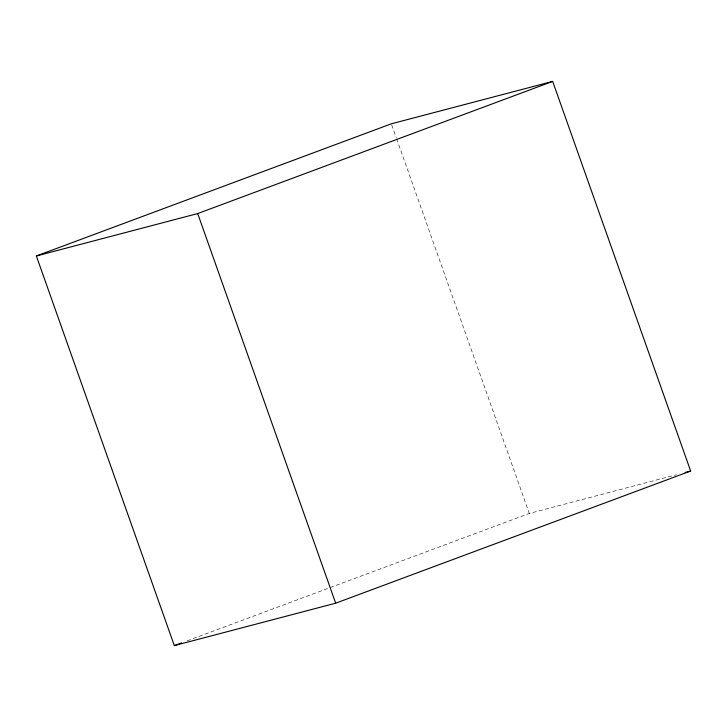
<?xml version="1.0" encoding="UTF-8"?>
<svg xmlns="http://www.w3.org/2000/svg" width="727" height="727" viewBox="0 0 727 727"><rect width="100%" height="100%" fill="white"/><g stroke="black" fill="none" stroke-linecap="round" stroke-linejoin="round"><path stroke-width="0.55" stroke-dasharray="3.63 2.73" d="M187.075 640.86L529.301 513.435L676.383 474.776M391.708 124.88L396.251 137.721M396.633 138.793L529.301 513.435"/><path stroke-width="1.09" d="M36.35 255.977L391.326 123.808L552.674 81.397L690.65 471.023L335.674 603.192L174.326 645.603L36.35 255.977L197.699 213.565L552.674 81.397M174.326 645.603L181.768 642.832M685.161 472.468L690.65 471.023M197.699 213.565L335.674 603.192"/></g></svg>
